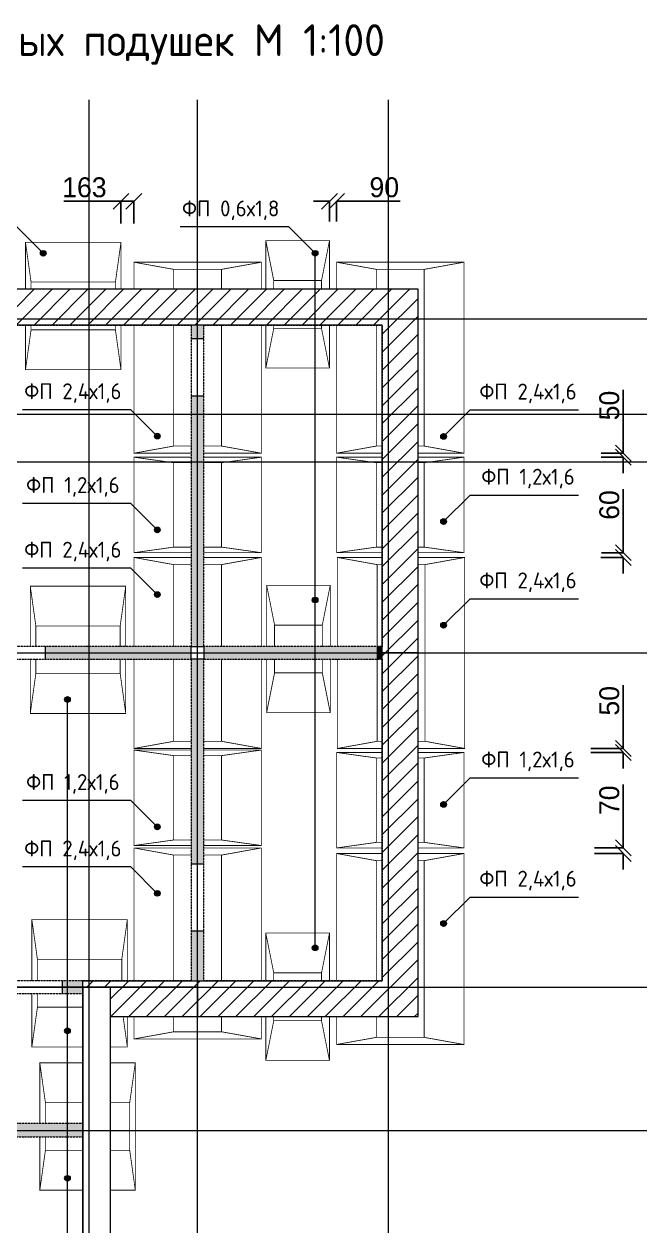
# Model space of a CAD drawing. Header units: millimetres. Extents: x -10163 to 1081624, y -5450 to 230390.
# Drawn here: x 315962 to 323790, y 19870 to 34973 of the extents above; entities that cross this region are included whole.
import ezdxf

# ---------------------------------------------------------------- set-up
doc = ezdxf.new("R2010")
doc.units = ezdxf.units.MM
doc.header["$PDMODE"] = 35
doc.linetypes.add('HIDDEN', pattern=[0.375, 0.25, -0.125])
doc.linetypes.add('Штрих-пунктир', pattern=[24, 20, -1.5, 1, -1.5])
for name, color, linetype in [('Выноски', 130, 'Continuous'), ('Оси 2', 253, 'Continuous'), ('Панели', 210, 'Continuous'), ('Перегородки', 150, 'Continuous'), ('Покрытия', 50, 'Continuous'), ('Стены', 40, 'Continuous'), ('Стены1', 120, 'Continuous'), ('Стыки', 100, 'Continuous'), ('Фундаменты', 40, 'Continuous')]:
    doc.layers.add(name, color=color, linetype=linetype)
doc.styles.add('ГОСТ', font='GOST Common.ttf', dxfattribs={"height": 400})
doc.styles.add('Чертеж250', font='ofont.ru_GOST type B.ttf', dxfattribs={"height": 250})
doc.dimstyles.new('ГОСТ', dxfattribs={"dimtxt": 400, "dimasz": 200, "dimexe": 0.18, "dimexo": 0.0625, "dimgap": 50, "dimtad": 1, "dimdec": 0, "dimzin": 0, "dimdsep": 46, "dimtxsty": 'ГОСТ', "dimblk": 'OBLIQUE', "dimcen": 0.09, "dimadec": 0, "dimazin": 0, "dimtfac": 1, "dimtdec": 0, "dimtofl": 0, "dimtmove": 0, "dimatfit": 3, "dimldrblk": 'NONE', "dimfxl": 1, "dimtolj": 1, "dimtzin": 0, "dimarcsym": 0})

# ---------------------------------------------------------------- blocks, each defined once
blk = doc.blocks.new('_Oblique')
at = {"color": 0, "linetype": 'ByBlock', "lineweight": -2}
blk.add_line((-0.5, -0.5), (0.5, 0.5), dxfattribs=at)
blk = doc.blocks.new('*D947')
at = {"layer": 'Defpoints', "color": 0, "lineweight": -3, "transparency": 16777216}
for p in [(323132, 24620), (323493, 24620), (323132, 24550)]:
    blk.add_point(p, dxfattribs=at)
at = {"layer": 'Выноски', "color": 0, "lineweight": -2, "transparency": 16777216}
for p, q in [((323493, 24620), (323493, 25417)), ((323132, 24620), (323493, 24620)), ((323132, 24550), (323493, 24550)), ((323493, 24550), (323493, 24350))]:
    blk.add_line(p, q, dxfattribs=at)
at = {"layer": 'Выноски', "color": 0, "lineweight": -2, "transparency": 16777216, "xscale": 200, "yscale": 200, "zscale": 200}
for p, rotation in [((323493, 24620), 270), ((323493, 24550), 90)]:
    blk.add_blockref('_Oblique', p, dxfattribs=dict(at, rotation=rotation))
at = {"layer": 'Выноски', "color": 0, "lineweight": 9, "transparency": 16777216, "insert": (323318, 25219), "char_height": 250, "attachment_point": 5, "rotation": 90, "style": 'Чертеж250'}
blk.add_mtext('\\A1;70', dxfattribs=at)
blk = doc.blocks.new('_None')
blk = doc.blocks.new('*D948')
at = {"layer": 'Defpoints', "color": 0, "lineweight": -3, "transparency": 16777216}
for p in [(323083, 25870), (323493, 25870), (323083, 25820)]:
    blk.add_point(p, dxfattribs=at)
at = {"layer": 'Выноски', "color": 0, "lineweight": -2, "transparency": 16777216}
for p, q in [((323493, 25870), (323493, 26667)), ((323083, 25870), (323493, 25870)), ((323083, 25820), (323493, 25820)), ((323493, 25820), (323493, 25620))]:
    blk.add_line(p, q, dxfattribs=at)
at = {"layer": 'Выноски', "color": 0, "lineweight": -2, "transparency": 16777216, "xscale": 200, "yscale": 200, "zscale": 200}
for p, rotation in [((323493, 25870), 270), ((323493, 25820), 90)]:
    blk.add_blockref('_Oblique', p, dxfattribs=dict(at, rotation=rotation))
at = {"layer": 'Выноски', "color": 0, "lineweight": 9, "transparency": 16777216, "insert": (323318, 26469), "char_height": 250, "attachment_point": 5, "rotation": 90, "style": 'Чертеж250'}
blk.add_mtext('\\A1;50', dxfattribs=at)
blk = doc.blocks.new('*D949')
at = {"layer": 'Defpoints', "color": 0, "lineweight": -3, "transparency": 16777216}
for p in [(323211, 28270), (323216, 28330), (323493, 28330)]:
    blk.add_point(p, dxfattribs=at)
at = {"layer": 'Выноски', "color": 0, "lineweight": -2, "transparency": 16777216}
for p, q in [((323493, 28330), (323493, 29127)), ((323211, 28270), (323493, 28270)), ((323217, 28330), (323493, 28330)), ((323493, 28270), (323493, 28070))]:
    blk.add_line(p, q, dxfattribs=at)
at = {"layer": 'Выноски', "color": 0, "lineweight": -2, "transparency": 16777216, "xscale": 200, "yscale": 200, "zscale": 200}
for p, rotation in [((323493, 28330), 270), ((323493, 28270), 90)]:
    blk.add_blockref('_Oblique', p, dxfattribs=dict(at, rotation=rotation))
at = {"layer": 'Выноски', "color": 0, "lineweight": 9, "transparency": 16777216, "insert": (323318, 28929), "char_height": 250, "attachment_point": 5, "rotation": 90, "style": 'Чертеж250'}
blk.add_mtext('\\A1;60', dxfattribs=at)
blk = doc.blocks.new('*D950')
at = {"layer": 'Defpoints', "color": 0, "lineweight": -3, "transparency": 16777216}
for p in [(323214, 29580), (323214, 29530), (323493, 29580)]:
    blk.add_point(p, dxfattribs=at)
at = {"layer": 'Выноски', "color": 0, "lineweight": -2, "transparency": 16777216}
for p, q in [((323493, 29580), (323493, 30377)), ((323214, 29580), (323493, 29580)), ((323214, 29530), (323493, 29530)), ((323493, 29530), (323493, 29330))]:
    blk.add_line(p, q, dxfattribs=at)
at = {"layer": 'Выноски', "color": 0, "lineweight": -2, "transparency": 16777216, "xscale": 200, "yscale": 200, "zscale": 200}
for p, rotation in [((323493, 29580), 270), ((323493, 29530), 90)]:
    blk.add_blockref('_Oblique', p, dxfattribs=dict(at, rotation=rotation))
at = {"layer": 'Выноски', "color": 0, "lineweight": 9, "transparency": 16777216, "insert": (323318, 30179), "char_height": 250, "attachment_point": 5, "rotation": 90, "style": 'Чертеж250'}
blk.add_mtext('\\A1;50', dxfattribs=at)
blk = doc.blocks.new('*D951')
at = {"layer": 'Defpoints', "color": 0, "lineweight": -3, "transparency": 16777216}
for p in [(319890, 32745), (319800, 32492), (319890, 32492)]:
    blk.add_point(p, dxfattribs=at)
at = {"layer": 'Выноски', "color": 0, "lineweight": -2, "transparency": 16777216}
for p, q in [((319800, 32745), (319600, 32745)), ((319800, 32492), (319800, 32745)), ((319890, 32492), (319890, 32745)), ((319890, 32745), (320687, 32745))]:
    blk.add_line(p, q, dxfattribs=at)
at = {"layer": 'Выноски', "color": 0, "lineweight": -2, "transparency": 16777216, "xscale": 200, "yscale": 200, "zscale": 200}
blk.add_blockref('_Oblique', (319800, 32745), dxfattribs=at)
at = {"layer": 'Выноски', "color": 0, "lineweight": -2, "transparency": 16777216, "xscale": 200, "yscale": 200, "zscale": 200, "rotation": 180}
blk.add_blockref('_Oblique', (319890, 32745), dxfattribs=at)
at = {"layer": 'Выноски', "color": 0, "lineweight": 9, "transparency": 16777216, "insert": (320489, 32920), "char_height": 250, "attachment_point": 5, "style": 'Чертеж250'}
blk.add_mtext('\\A1;90', dxfattribs=at)
blk = doc.blocks.new('*D952')
at = {"layer": 'Defpoints', "color": 0, "lineweight": -3, "transparency": 16777216}
for p in [(317180, 32745), (317180, 32466), (317343, 32466)]:
    blk.add_point(p, dxfattribs=at)
at = {"layer": 'Выноски', "color": 0, "lineweight": -2, "transparency": 16777216}
for p, q in [((317180, 32745), (316460, 32745)), ((317180, 32466), (317180, 32745)), ((317343, 32745), (317180, 32745)), ((317343, 32466), (317343, 32745))]:
    blk.add_line(p, q, dxfattribs=at)
at = {"layer": 'Выноски', "color": 0, "lineweight": -2, "transparency": 16777216, "xscale": 200, "yscale": 200, "zscale": 200, "rotation": 180}
blk.add_blockref('_Oblique', (317180, 32745), dxfattribs=at)
at = {"layer": 'Выноски', "color": 0, "lineweight": -2, "transparency": 16777216, "xscale": 200, "yscale": 200, "zscale": 200}
blk.add_blockref('_Oblique', (317343, 32745), dxfattribs=at)
at = {"layer": 'Выноски', "color": 0, "lineweight": 9, "transparency": 16777216, "insert": (316720, 32920), "char_height": 250, "attachment_point": 5, "style": 'Чертеж250'}
blk.add_mtext('\\A1;163', dxfattribs=at)

msp = doc.modelspace()

# ---------------------------------------------------------------- hatches: boundary and pattern name
at = {"layer": 'Выноски', "lineweight": 9}
h = msp.add_hatch(color=256, dxfattribs=at)
h.dxf.hatch_style = 1
h.paths.add_polyline_path([(316167.773, 32091.9, -1), (316239.262, 32091.9, -1)])
h = msp.add_hatch(color=256, dxfattribs=at)
h.dxf.hatch_style = 1
h.paths.add_polyline_path([(319584.123, 32091.9, -1), (319655.613, 32091.9, -1)])
h = msp.add_hatch(color=256, dxfattribs=at)
h.dxf.hatch_style = 1
h.paths.add_polyline_path([(317600.649, 29794.702, 1), (317672.139, 29794.702, 1)])
h = msp.add_hatch(color=256, dxfattribs=at)
h.dxf.hatch_style = 1
h.paths.add_polyline_path([(321269.882, 29790.708, -1), (321198.393, 29790.708, -1)])
h = msp.add_hatch(color=256, dxfattribs=at)
h.dxf.hatch_style = 1
h.paths.add_polyline_path([(321269.882, 28720.912, -1), (321198.393, 28720.912, -1)])
h = msp.add_hatch(color=256, dxfattribs=at)
h.dxf.hatch_style = 1
h.paths.add_polyline_path([(317600.649, 28616.329, 1), (317672.139, 28616.329, 1)])
h = msp.add_hatch(color=256, dxfattribs=at)
h.dxf.hatch_style = 1
h.paths.add_polyline_path([(317600.649, 27803.731, 1), (317672.139, 27803.731, 1)])
h = msp.add_hatch(color=256, dxfattribs=at)
h.dxf.hatch_style = 1
h.paths.add_polyline_path([(319584.123, 27735.438, -1), (319655.613, 27735.438, -1)])
h = msp.add_hatch(color=256, dxfattribs=at)
h.dxf.hatch_style = 1
h.paths.add_polyline_path([(321269.882, 27417.822, -1), (321198.393, 27417.822, -1)])
h = msp.add_hatch(color=256, dxfattribs=at)
h.dxf.hatch_style = 1
h.paths.add_polyline_path([(316471.622, 26485.261, -1), (316543.112, 26485.261, -1)])
h = msp.add_hatch(color=256, dxfattribs=at)
h.dxf.hatch_style = 1
h.paths.add_polyline_path([(321269.882, 25167.276, -1), (321198.393, 25167.276, -1)])
h = msp.add_hatch(color=256, dxfattribs=at)
h.dxf.hatch_style = 1
h.paths.add_polyline_path([(317600.649, 24884.19, 1), (317672.139, 24884.19, 1)])
h = msp.add_hatch(color=256, dxfattribs=at)
h.dxf.hatch_style = 1
h.paths.add_polyline_path([(317600.649, 24049.58, 1), (317672.139, 24049.58, 1)])
h = msp.add_hatch(color=256, dxfattribs=at)
h.dxf.hatch_style = 1
h.paths.add_polyline_path([(321269.882, 23669.777, -1), (321198.393, 23669.777, -1)])
h = msp.add_hatch(color=256, dxfattribs=at)
h.dxf.hatch_style = 1
h.paths.add_polyline_path([(319584.123, 23366.052, -1), (319655.613, 23366.052, -1)])
h = msp.add_hatch(color=256, dxfattribs=at)
h.dxf.hatch_style = 1
h.paths.add_polyline_path([(316471.622, 22322.76, -1), (316543.112, 22322.76, -1)])
h = msp.add_hatch(color=256, dxfattribs=at)
h.dxf.hatch_style = 1
h.paths.add_polyline_path([(316471.622, 20468.768, -1), (316543.112, 20468.768, -1)])
at = {"layer": 'Перегородки', "lineweight": 9}
h = msp.add_hatch(color=256, dxfattribs=at)
h.dxf.hatch_style = 1
h.paths.add_polyline_path([(307687.518, 21151.712), (306968.042, 21151.712), (306968.042, 21070), (307687.518, 21070)])
h.paths.add_polyline_path([(307687.518, 21070), (306968.042, 21070), (306968.042, 20991.806), (307687.518, 20991.806)])
h.paths.add_polyline_path([(309663.24, 21070), (307688.382, 21070), (307688.382, 20990), (309663.24, 20990)])
h.paths.add_polyline_path([(312063.24, 21155.728), (311199.729, 21156.167), (311199.729, 21070), (312063.24, 21070)])
h.paths.add_polyline_path([(312063.24, 21070), (311199.729, 21070), (311199.729, 20996.533), (312063.24, 20996.533)])
h.paths.add_polyline_path([(309663.24, 21150), (307688.382, 21152.588), (307688.382, 21070), (309663.24, 21070)])
h.paths.add_polyline_path([(306968.653, 21153.531), (306743.24, 21153.826), (306743.24, 21070), (306968.653, 21070)])
h.paths.add_polyline_path([(306968.653, 21070), (306743.24, 21070), (306743.24, 20993.531), (306968.653, 20993.531)])
h.paths.add_polyline_path([(315223.24, 30325.049), (315143.24, 30325.073), (315143.24, 29470), (315223.24, 29470)])
h.paths.add_polyline_path([(315143.24, 30325.073), (315063.24, 30325.097), (315063.24, 29470), (315143.24, 29470)])
h.paths.add_polyline_path([(318143.24, 31190), (318063.24, 31190), (318063.24, 31020), (318143.24, 31020)])
h.paths.add_polyline_path([(318223.24, 31190), (318143.24, 31190), (318143.24, 31020), (318223.24, 31020)])
h.paths.add_polyline_path([(318143.24, 30300), (318063.24, 30300), (318063.24, 29470), (318143.24, 29470)])
h.paths.add_polyline_path([(318223.24, 30300), (318143.24, 30300), (318143.24, 29470), (318223.24, 29470)])
h.paths.add_polyline_path([(318143.24, 23580), (318063.24, 23580), (318063.24, 22950), (318143.24, 22950)])
h.paths.add_polyline_path([(318223.24, 23580), (318143.24, 23580), (318143.24, 22950), (318223.24, 22950)])
h.paths.add_polyline_path([(316700, 22870), (316440, 22870), (316440, 22790), (316700, 22790)])
h.paths.add_polyline_path([(316700, 22950), (316440, 22950), (316440, 22870), (316700, 22870)])
h.paths.add_polyline_path([(313226.479, 25190), (315063.24, 25190), (315063.24, 25270), (313226.479, 25270)])
h.paths.add_polyline_path([(315063.24, 25270), (315063.24, 25350), (313226.479, 25350), (313226.479, 25270)])
h.paths.add_polyline_path([(315223.24, 25350), (315223.24, 26990), (315143.24, 26990), (315143.24, 25350)])
h.paths.add_polyline_path([(315223.24, 27070), (315223.24, 26990), (315510, 26990), (315510, 27070)])
h.paths.add_polyline_path([(315223.24, 27150), (315223.24, 27070), (315510, 27070), (315510, 27150)])
h.paths.add_polyline_path([(315143.24, 27150), (315223.24, 27150), (315223.24, 29470), (315143.24, 29470)])
h.paths.add_polyline_path([(315063.24, 27150), (315143.24, 27150), (315143.24, 29470), (315063.24, 29470)])
h.paths.add_polyline_path([(315143.24, 26990), (315063.24, 26990), (315063.24, 25350), (315143.24, 25350)])
h.paths.add_polyline_path([(318223.24, 24420), (318223.24, 26990), (318143.24, 26990), (318143.24, 24420)])
h.paths.add_polyline_path([(318223.24, 27070), (318223.24, 26990), (320400, 26990), (320400, 27070)])
h.paths.add_polyline_path([(318063.24, 27150), (318143.24, 27150), (318143.24, 29470), (318063.24, 29470)])
h.paths.add_polyline_path([(318063.24, 27070), (318063.24, 27150), (316230, 27150), (316230, 27070)])
h.paths.add_polyline_path([(318063.24, 26990), (318063.24, 27070), (316230, 27070), (316230, 26990)])
h.paths.add_polyline_path([(318143.24, 26990), (318063.24, 26990), (318063.24, 24420), (318143.24, 24420)])
h.paths.add_polyline_path([(318223.24, 27150), (318223.24, 27070), (320400, 27070), (320400, 27150)])
h.paths.add_polyline_path([(318143.24, 27150), (318223.24, 27150), (318223.24, 29470), (318143.24, 29470)])
h.paths.add_polyline_path([(309823.24, 22450), (309823.24, 22790), (309743.24, 22790), (309743.24, 22450)])
h.paths.add_polyline_path([(309823.24, 22870), (309823.24, 22790), (311730, 22790), (311730, 22870)])
h.paths.add_polyline_path([(309663.24, 22790), (309663.24, 22870), (306743.24, 22870), (306743.24, 22790)])
h.paths.add_polyline_path([(309743.24, 22790), (309663.24, 22790), (309663.24, 22450), (309743.24, 22450)])
h.paths.add_polyline_path([(315223.24, 22790), (315143.24, 22790), (315143.24, 22480.041), (315223.24, 22480)])
h.paths.add_polyline_path([(315223.24, 22870), (315223.24, 22790), (315570, 22790), (315570, 22870)])
h.paths.add_polyline_path([(315223.24, 22950), (315223.24, 22870), (315570, 22870), (315570, 22950)])
h.paths.add_polyline_path([(315063.24, 22870), (315063.24, 22950), (312520, 22950), (312520, 22870)])
h.paths.add_polyline_path([(312520, 22790), (315063.24, 22790), (315063.24, 22870), (312520, 22870)])
h.paths.add_polyline_path([(315143.24, 22790), (315063.24, 22790), (315063.082, 22480.081), (315143.24, 22480.041)])
h.paths.add_polyline_path([(315223.098, 21070), (315223.098, 20990), (316700, 20990), (316700, 21070)])
h.paths.add_polyline_path([(315143.24, 21156.841), (315223.098, 21156.841), (315223.098, 21070), (316700, 21070), (316700, 21157.368), (315223.24, 21157.368), (315223.24, 21500), (315143.24, 21500.041)])
h.paths.add_polyline_path([(315143.24, 22950), (315223.24, 22950), (315223.24, 25190), (315143.24, 25190)])
h.paths.add_polyline_path([(312222.822, 21155.647), (312222.822, 21070), (315063.24, 21070), (315063.24, 21156.841), (315143.24, 21156.841), (315143.24, 21500.041), (315062.584, 21500.082), (315062.408, 21154.203)])
h.paths.add_polyline_path([(312143.24, 21155.647), (312222.822, 21155.647), (312143.24, 21155.687)])
h.paths.add_polyline_path([(315063.24, 25190), (315063.24, 22950), (315143.24, 22950), (315143.24, 25190)])
h.paths.add_polyline_path([(309823.24, 21070), (309823.24, 20990), (310480, 20990), (310480, 21070)])
h.paths.add_polyline_path([(309743.24, 21150), (309823.24, 21150), (309823.24, 21070), (310480, 21070), (310480, 21156.533), (309823.24, 21156.867), (309823.24, 21470), (309743.24, 21470)])
h.paths.add_polyline_path([(309663.24, 21150), (309743.24, 21150), (309743.24, 21470), (309663.24, 21470)])
h.paths.add_polyline_path([(309823.24, 18750), (309823.24, 18670), (310480, 18670), (310480, 18750)])
h.paths.add_polyline_path([(309743.24, 18750), (309823.24, 18750), (309823.24, 20990), (309743.24, 20990)])
h.paths.add_polyline_path([(309663.24, 20990), (309663.24, 18750), (309743.24, 18750), (309743.24, 20990)])
h.paths.add_polyline_path([(309663.24, 18670), (309663.24, 18750), (306743.24, 18750), (306743.24, 18670)])
h.paths.add_polyline_path([(315223.098, 18750), (315223.098, 18670), (316700, 18670), (316700, 18750)])
h.paths.add_polyline_path([(312063.24, 18750), (312143.24, 18750), (312143.24, 20990), (312063.24, 20990)])
h.paths.add_polyline_path([(312063.24, 18670), (312063.24, 18750), (310480, 18750), (310480, 18670)])
h.paths.add_polyline_path([(312143.24, 18750), (312222.822, 18750), (312222.822, 18670), (315063.24, 18670), (315063.24, 18750), (312223.24, 18750), (312223.24, 20990), (315063.24, 20990), (315063.24, 21070), (312222.822, 21070), (312222.822, 20990), (312143.24, 20990)])
h = msp.add_hatch(color=256, dxfattribs=at)
h.dxf.hatch_style = 1
h.paths.add_polyline_path([(320463.24, 27150), (320400, 27150), (320400, 27070), (320463.24, 27070)])
h.paths.add_polyline_path([(320463.24, 27070), (320400, 27070), (320400, 26990), (320463.24, 26990)])
at = {"layer": 'Стены1', "lineweight": 9}
h = msp.add_hatch(dxfattribs=at)
h.set_pattern_fill('ANSI31', color=256, scale=50)
h.paths.add_polyline_path([(318143.24, 31640), (318093.24, 31640), (315143.24, 31640), (315143.24, 31270), (318143.24, 31270)])
h.paths.add_polyline_path([(320543.24, 31270), (318143.24, 31270), (318143.24, 31190), (318393.24, 31190), (320193.24, 31190), (320463.24, 31190), (320463.24, 29470), (320543.24, 29470)])
h.paths.add_polyline_path([(320543.24, 31640), (320493.24, 31640), (318143.24, 31640), (318143.24, 31270), (320543.24, 31270)])
h.paths.add_polyline_path([(320913.24, 31270), (320543.24, 31270), (320543.24, 29470), (320913.24, 29470)])
h.paths.add_polyline_path([(320913.24, 31640), (320543.24, 31640), (320543.24, 31270), (320913.24, 31270)])
h.paths.add_polyline_path([(320913.24, 29470), (320543.24, 29470), (320543.24, 27070), (320913.24, 27070)])
h.paths.add_polyline_path([(320543.24, 29470), (320463.24, 29470), (320463.24, 27150), (320463.24, 27070), (320543.24, 27070)])
h.paths.add_polyline_path([(320913.24, 27070), (320543.24, 27070), (320543.24, 22500), (320913.24, 22500)])
h.paths.add_polyline_path([(320543.24, 22870), (318143.24, 22870), (318143.24, 22500), (320543.24, 22500)])
h.paths.add_polyline_path([(320543.24, 27070), (320463.24, 27070), (320463.24, 22950), (318143.24, 22950), (318143.24, 22870), (320543.24, 22870)])
h.paths.add_polyline_path([(318143.24, 22870), (317050, 22870), (317050, 22500), (318143.24, 22500)])
h.paths.add_polyline_path([(318143.24, 22950), (316700, 22950), (316700, 22870), (318143.24, 22870)])
h.paths.add_polyline_path([(318143.24, 16870), (316700, 16870), (316700, 16790), (318143.24, 16790)])
h.paths.add_polyline_path([(320543.24, 17240), (318143.24, 17240), (318143.24, 16870), (320543.24, 16870)])
h.paths.add_polyline_path([(320543.24, 16870), (318143.24, 16870), (318143.24, 16790), (320463.24, 16790), (320463.24, 12670), (320543.24, 12670)])
h.paths.add_polyline_path([(320913.24, 17240), (320543.24, 17240), (320543.24, 16870), (320913.24, 16870)])
h.paths.add_polyline_path([(320543.24, 12670), (320463.24, 12670), (320463.24, 8550), (320193.24, 8550), (318393.24, 8550), (318143.24, 8550), (318143.24, 8470), (320543.24, 8470)])
h.paths.add_polyline_path([(320913.24, 12670), (320543.24, 12670), (320543.24, 8470), (320913.24, 8470)])
h.paths.add_polyline_path([(320913.24, 8470), (320543.24, 8470), (320543.24, 8100), (320913.24, 8100)])
h.paths.add_polyline_path([(320543.24, 8470), (318143.24, 8470), (318143.24, 8100), (320493.24, 8100), (320543.24, 8100)])
h.paths.add_polyline_path([(318143.24, 8470), (315143.24, 8470), (315143.24, 8100), (318093.24, 8100), (318143.24, 8100)])
h.paths.add_polyline_path([(295538.24, 17030.658), (296918.24, 17030.658), (296918.24, 18192.021), (295538.24, 18192.021)], flags=9)
h.paths.add_polyline_path([(305008.24, 17030.658), (306388.24, 17030.658), (306388.24, 18192.021), (305008.24, 18192.021)], flags=9)
h.paths.add_polyline_path([(299445, 11227.424), (300825, 11227.424), (300825, 12388.788), (299445, 12388.788)], flags=9)
h.paths.add_polyline_path([(304790, 11227.424), (306260, 11227.424), (306260, 12388.788), (304790, 12388.788)], flags=9)
h.paths.add_polyline_path([(304910, 15057.424), (306380, 15057.424), (306380, 16218.788), (304910, 16218.788)], flags=9)
h.paths.add_polyline_path([(300993.24, 15017.424), (302463.24, 15017.424), (302463.24, 16178.788), (300993.24, 16178.788)], flags=9)
h.paths.add_polyline_path([(296505, 14007.424), (297945, 14007.424), (297945, 15168.788), (296505, 15168.788)], flags=9)
h.paths.add_polyline_path([(301008.24, 17030.658), (302388.24, 17030.658), (302388.24, 18192.021), (301008.24, 18192.021)], flags=9)
h.paths.add_polyline_path([(302178.24, 11206.567), (303618.24, 11206.567), (303618.24, 12367.93), (302178.24, 12367.93)], flags=9)
h.paths.add_polyline_path([(297020, 9804.091), (298490, 9804.091), (298490, 10965.455), (297020, 10965.455)], flags=9)
h.paths.add_polyline_path([(294395, 9804.091), (295835, 9804.091), (295835, 10965.455), (294395, 10965.455)], flags=9)
h.paths.add_polyline_path([(292340, 14007.424), (293810, 14007.424), (293810, 15168.788), (292340, 15168.788)], flags=9)
h.paths.add_polyline_path([(291325, 9804.091), (292765, 9804.091), (292765, 10965.455), (291325, 10965.455)], flags=9)
h.paths.add_polyline_path([(302480, 19504.091), (303950, 19504.091), (303950, 20665.455), (302480, 20665.455)], flags=9)
h.paths.add_polyline_path([(295538.24, 21637.524), (296918.24, 21637.524), (296918.24, 22798.888), (295538.24, 22798.888)], flags=9)
h.paths.add_polyline_path([(305008.24, 21637.524), (306388.24, 21637.524), (306388.24, 22798.888), (305008.24, 22798.888)], flags=9)
h.paths.add_polyline_path([(304910, 23610.758), (306380, 23610.758), (306380, 24772.121), (304910, 24772.121)], flags=9)
h.paths.add_polyline_path([(300993.24, 23650.758), (302463.24, 23650.758), (302463.24, 24812.121), (300993.24, 24812.121)], flags=9)
h.paths.add_polyline_path([(296505, 24660.758), (297945, 24660.758), (297945, 25822.121), (296505, 25822.121)], flags=9)
h.paths.add_polyline_path([(297719.12, 19578.409), (298544.12, 19578.409), (298544.12, 20129.545), (297719.12, 20129.545)], flags=9)
h.paths.add_polyline_path([(293845.74, 19615.076), (294670.74, 19615.076), (294670.74, 20166.212), (293845.74, 20166.212)], flags=9)
h.paths.add_polyline_path([(301008.24, 21637.524), (302388.24, 21637.524), (302388.24, 22798.888), (301008.24, 22798.888)], flags=9)
h.paths.add_polyline_path([(292340, 24660.758), (293810, 24660.758), (293810, 25822.121), (292340, 25822.121)], flags=9)
h.paths.add_polyline_path([(306958.333, 19577.727), (309646.818, 19577.727), (309646.818, 20351.97), (306958.333, 20351.97)], flags=9)
h.paths.add_polyline_path([(315143.24, 31190), (318143.24, 31190), (318143.24, 31270), (315143.24, 31270)])
h.paths.add_polyline_path([(314813.24, 31270), (314813.24, 31190), (315143.24, 31190), (315143.24, 31270)])
h.paths.add_polyline_path([(314813.24, 31640), (314813.24, 31270), (315143.24, 31270), (315143.24, 31640)])
h.paths.add_polyline_path([(317050, 17240), (317050, 16870), (318143.24, 16870), (318143.24, 17240)])
h.paths.add_polyline_path([(315143.24, 8550), (314773.24, 8550), (314773.24, 8470), (315143.24, 8470)])
h.paths.add_polyline_path([(318143.24, 8550), (315143.24, 8550), (315143.24, 8470), (318143.24, 8470)])
h.paths.add_polyline_path([(320913.24, 16870), (320543.24, 16870), (320543.24, 12670), (320913.24, 12670)])
h.paths.add_polyline_path([(314813.24, 8470), (314813.24, 8100), (315143.24, 8100), (315143.24, 8470)])

# ---------------------------------------------------------------- linework, layer by layer
at = {"layer": 'Выноски', "lineweight": 9}
for p, q in [((316203.518, 32091.9), (315871.322, 32424.095)), ((319287.672, 32424.095), (317924.503, 32424.095)), ((319619.868, 32091.9), (319287.672, 32424.095)), ((319619.868, 23366.052), (319619.868, 32091.9)), ((317304.199, 30126.897), (315941.029, 30126.897)), ((317636.394, 29794.702), (317304.199, 30126.897)), ((321234.137, 29790.708), (321566.333, 30122.904)), ((321566.333, 30122.904), (322929.502, 30122.904)), ((321234.137, 28720.912), (321566.333, 29053.107)), ((321566.333, 29053.107), (322929.502, 29053.107)), ((317304.199, 28948.524), (315941.029, 28948.524)), ((317636.394, 28616.329), (317304.199, 28948.524)), ((317304.199, 28135.927), (315941.029, 28135.927)), ((317636.394, 27803.731), (317304.199, 28135.927)), ((321234.137, 27417.822), (321566.333, 27750.018)), ((321566.333, 27750.018), (322929.502, 27750.018)), ((316507.367, 22322.76), (316507.367, 26485.261)), ((321234.137, 25167.276), (321566.333, 25499.471)), ((321566.333, 25499.471), (322929.502, 25499.471)), ((317304.199, 25216.385), (315941.029, 25216.385)), ((317636.394, 24884.19), (317304.199, 25216.385)), ((317304.199, 24381.775), (315941.029, 24381.775)), ((317636.394, 24049.58), (317304.199, 24381.775)), ((321234.137, 23669.777), (321566.333, 24001.972)), ((321566.333, 24001.972), (322929.502, 24001.972)), ((316507.367, 20468.768), (316507.367, 22322.76)), ((316507.367, 18058.842), (316507.367, 20468.768))]:
    msp.add_line(p, q, dxfattribs=at)
for centre in [(316203.518, 32091.9), (319619.868, 32091.9), (317636.394, 29794.702), (321234.137, 29790.708), (321234.137, 28720.912), (317636.394, 28616.329), (317636.394, 27803.731), (319619.868, 27735.438), (321234.137, 27417.822), (316507.367, 26485.261), (321234.137, 25167.276), (317636.394, 24884.19), (317636.394, 24049.58), (321234.137, 23669.777), (319619.868, 23366.052), (316507.367, 22322.76), (316507.367, 20468.768)]:
    msp.add_circle(centre, 35.745, dxfattribs=at)
at = {"layer": 'Оси 2', "linetype": 'Штрих-пунктир', "lineweight": 9}
for p, q in [((316780, 5368.318), (316780, 34020)), ((318143.24, 5368.318), (318143.24, 34020)), ((320543.24, 5368.318), (320543.24, 34020)), ((316780, 5368.318), (316780, 33970)), ((318143.24, 5368.318), (318143.24, 33970)), ((320543.24, 5368.318), (320543.24, 33970)), ((287370, 31270), (323790, 31270)), ((287370, 31270), (323790, 31270)), ((287654.391, 30070), (323790, 30070)), ((287370, 29470), (323790, 29470)), ((287370, 29470), (323790, 29470)), ((287370, 27070), (323790, 27070)), ((287370, 27070), (323790, 27070)), ((287370, 22870), (323790, 22870)), ((287370, 22870), (323790, 22870)), ((287370, 21070), (323790, 21070)), ((287370, 21070), (323790, 21070))]:
    msp.add_line(p, q, dxfattribs=at)
at = {"layer": 'Панели', "linetype": 'Continuous', "lineweight": 9}
for points in [[(318143.24, 22950), (318143.24, 22870), (320543.24, 22870), (320543.24, 27070), (320463.24, 27070)], [(318143.24, 22950), (318143.24, 22870), (315143.24, 22870)], [(316700, 21157.368), (316700, 22790)]]:
    msp.add_lwpolyline(points, dxfattribs=at)
at = {"layer": 'Перегородки', "lineweight": 9}
for p, q in [((318063.24, 31020), (318223.24, 31020)), ((318063.24, 30300), (318223.24, 30300)), ((316230, 26990), (316230, 27150)), ((318063.24, 24420), (318223.24, 24420)), ((318063.24, 23580), (318223.24, 23580)), ((316440, 22950), (316440, 22790))]:
    msp.add_line(p, q, dxfattribs=at)
at = {"layer": 'Перегородки', "linetype": 'HIDDEN', "lineweight": 9, "ltscale": 10}
for points in [[(315223.24, 27150), (315223.24, 31190), (318063.24, 31190), (318063.24, 27150), (315223.24, 27150)], [(318223.24, 27150), (318223.24, 31190), (318393.24, 31190), (318393.24, 31190), (320193.24, 31190), (320193.24, 31190), (320463.24, 31190), (320463.24, 27150), (318223.24, 27150)], [(316700, 21157.368), (315223.24, 21157.368), (315223.24, 22790), (316700, 22790)], [(316700, 18750), (312223.24, 18750), (312223.24, 20990), (316700, 20990)]]:
    msp.add_lwpolyline(points, dxfattribs=at)
for points in [[(318063.24, 26990), (318063.24, 22950), (315223.24, 22950), (315223.24, 26990)], [(318223.24, 22950), (318223.24, 26990), (320463.24, 26990), (320463.24, 22950)]]:
    msp.add_lwpolyline(points, close=True, dxfattribs=at)
at = {"layer": 'Стены', "lineweight": -3}
for p, q in [((320463.24, 27070), (320913.24, 27070)), ((318143.24, 22950), (318143.24, 22500))]:
    msp.add_line(p, q, dxfattribs=at)
at = {"layer": 'Стены1', "lineweight": 9}
for points in [[(320913.24, 8100), (320913.24, 17240), (317050, 17240), (317050, 22500), (320913.24, 22500), (320913.24, 31640), (320493.24, 31640), (320493.24, 31640), (318093.24, 31640), (318093.24, 31640), (314813.24, 31640), (314813.24, 31190)], [(318443.24, 8550), (320193.24, 8550), (320463.24, 8550), (320463.24, 16782.539), (316700, 16782.539), (316700, 22950), (320463.24, 22950), (320463.24, 30854.844), (320463.24, 30854.844), (320463.24, 31190), (318393.24, 31190), (318393.24, 31190), (315223.24, 31190), (315223.24, 29989.892), (298863.24, 29994.844)]]:
    msp.add_lwpolyline(points, dxfattribs=at)
at = {"layer": 'Стыки', "lineweight": 9}
msp.add_lwpolyline([(318063.24, 27150), (318223.24, 27150), (318223.24, 26990), (318063.24, 26990)], close=True, dxfattribs=at)
at = {"layer": 'Фундаменты', "lineweight": 9, "const_width": 10}
for points in [[(317180, 31640), (317180, 32230), (315980, 32230), (315980, 31640)], [(315980, 32230), (316050, 31730), (316050, 31640)], [(317180, 32230), (317110, 31730), (317110, 31640)], [(319000, 32250), (319100, 31750), (319100, 31640)], [(319800, 31640), (319800, 32250), (319000, 32250), (319000, 31640)], [(319800, 32250), (319700, 31750), (319700, 31640)], [(317343.24, 31980), (317843.24, 31890), (318443.24, 31890), (318943.24, 31980)], [(318943.24, 31640), (318943.24, 31980), (317343.24, 31980), (317343.24, 31640)], [(317843.24, 31890), (317843.24, 31640)], [(318443.24, 31890), (318443.24, 31640)], [(319890, 31980), (320390, 31890), (320990, 31890), (321490, 31980)], [(320913.24, 29580), (321490, 29580), (321490, 31980), (319890, 31980), (319890, 31640)], [(320390, 31890), (320390, 31640)], [(320990, 31890), (320990, 29670)], [(317110, 31730), (316050, 31730)], [(319100, 31640), (319100, 31750), (319700, 31750), (319700, 31640)], [(316050, 31190), (316050, 31130), (315980, 30630)], [(315980, 31190), (315980, 30630), (317180, 30630), (317180, 31190)], [(317110, 31130), (316050, 31130)], [(317110, 31190), (317110, 31130), (317180, 30630)], [(317343.24, 31190), (317343.24, 29580), (318063.24, 29580)], [(317843.24, 31190), (317843.24, 29670)], [(318223.24, 29580), (318943.24, 29580), (318943.24, 31190)], [(318443.24, 31190), (318443.24, 29670)], [(319000, 31190), (319000, 30650), (319800, 30650), (319800, 31190)], [(319100, 31190), (319100, 31150), (319000, 30650)], [(319700, 31190), (319700, 31150), (319100, 31150), (319100, 31190)], [(319700, 31190), (319700, 31150), (319800, 30650)], [(319890, 31190), (319890, 29580), (320463.24, 29580)], [(320390, 31190), (320390, 29670)], [(317343.24, 29580), (317843.24, 29670), (318063.24, 29670)], [(318223.24, 29670), (318443.24, 29670), (318943.24, 29580)], [(319890, 29580), (320390, 29670), (320463.24, 29670)], [(320913.24, 29670), (320990, 29670), (321490, 29580)], [(318063.24, 29530), (317343.24, 29530), (317343.24, 28330), (318063.24, 28330)], [(317343.24, 29530), (317843.24, 29460), (318063.24, 29460)], [(317843.24, 29460), (317843.24, 28400)], [(318223.24, 29460), (318443.24, 29460), (318943.24, 29530)], [(318223.24, 28330), (318943.24, 28330), (318943.24, 29530), (318223.24, 29530)], [(318443.24, 29460), (318443.24, 28400)], [(319890, 29530), (320390, 29460), (320463.24, 29460)], [(320463.24, 29530), (319890, 29530), (319890, 28330), (320463.24, 28330)], [(320390, 29460), (320390, 28400)], [(320913.24, 28330), (321490, 28330), (321490, 29530), (320913.24, 29530)], [(320913.24, 29460), (320990, 29460), (321490, 29530)], [(320990, 29460), (320990, 28400)], [(317343.24, 28330), (317843.24, 28400), (318063.24, 28400)], [(318223.24, 28400), (318443.24, 28400), (318943.24, 28330)], [(319890, 28330), (320390, 28400), (320463.24, 28400)], [(320913.24, 28400), (320990, 28400), (321490, 28330)], [(318063.24, 28270), (317343.24, 28270), (317343.24, 27150)], [(317343.24, 28270), (317843.24, 28180), (318063.24, 28180)], [(318223.24, 28180), (318443.24, 28180), (318943.24, 28270)], [(318943.24, 27150), (318943.24, 28270), (318223.24, 28270)], [(319900, 28270), (320400, 28180), (320463.24, 28180)], [(320463.24, 28270), (319900, 28270), (319900, 27150)], [(320913.24, 25870), (321500, 25870), (321500, 28270), (320913.24, 28270)], [(320913.24, 28180), (321000, 28180), (321500, 28270)], [(317843.24, 28180), (317843.24, 27150)], [(318443.24, 28180), (318443.24, 27150)], [(320400, 28180), (320400, 25960)], [(321000, 28180), (321000, 25960)], [(317240, 27150), (317240, 27910), (316040, 27910), (316040, 27150)], [(316040, 27910), (316110, 27410), (316110, 27150)], [(317240, 27910), (317170, 27410), (317170, 27150)], [(319810, 27150), (319810, 27920), (319010, 27920), (319010, 27150)], [(319010, 27920), (319110, 27420), (319110, 27150)], [(319810, 27920), (319710, 27420), (319710, 27150)], [(317170, 27410), (316110, 27410)], [(319110, 27150), (319110, 27420), (319710, 27420), (319710, 27150)], [(316110, 26990), (316110, 26810), (316040, 26310)], [(316040, 26990), (316040, 26310), (317240, 26310), (317240, 26990)], [(317170, 26990), (317170, 26810), (317240, 26310)], [(317343.24, 26990), (317343.24, 25870), (318063.24, 25870)], [(317843.24, 26990), (317843.24, 25960)], [(318223.24, 25870), (318943.24, 25870), (318943.24, 26990)], [(318443.24, 26990), (318443.24, 25960)], [(319110, 26990), (319110, 26820), (319010, 26320)], [(319010, 26990), (319010, 26320), (319810, 26320), (319810, 26990)], [(319710, 26990), (319710, 26820), (319110, 26820), (319110, 26990)], [(319710, 26990), (319710, 26820), (319810, 26320)], [(319900, 26990), (319900, 25870), (320463.24, 25870)], [(317170, 26810), (316110, 26810)], [(317343.24, 25870), (317843.24, 25960), (318063.24, 25960)], [(318063.24, 25850), (317343.24, 25850), (317343.24, 24650), (318063.24, 24650)], [(317343.24, 25850), (317843.24, 25780), (318063.24, 25780)], [(318223.24, 25960), (318443.24, 25960), (318943.24, 25870)], [(318223.24, 25780), (318443.24, 25780), (318943.24, 25850)], [(318223.24, 24650), (318943.24, 24650), (318943.24, 25850), (318223.24, 25850)], [(319900, 25870), (320400, 25960), (320463.24, 25960)], [(320913.24, 25960), (321000, 25960), (321500, 25870)], [(317843.24, 25780), (317843.24, 24720)], [(318443.24, 25780), (318443.24, 24720)], [(319890, 25820), (320390, 25750), (320463.24, 25750)], [(320463.24, 25820), (319890, 25820), (319890, 24620), (320463.24, 24620)], [(320390, 25750), (320390, 24690)], [(320913.24, 24620), (321490, 24620), (321490, 25820), (320913.24, 25820)], [(320913.24, 25750), (320990, 25750), (321490, 25820)], [(320990, 25750), (320990, 24690)], [(317343.24, 24650), (317843.24, 24720), (318063.24, 24720)], [(317343.24, 24620), (317843.24, 24530), (318063.24, 24530)], [(318063.24, 24620), (317343.24, 24620), (317343.24, 22950)], [(318223.24, 24720), (318443.24, 24720), (318943.24, 24650)], [(318943.24, 22950), (318943.24, 24620), (318223.24, 24620)], [(318223.24, 24530), (318443.24, 24530), (318943.24, 24620)], [(319890, 24620), (320390, 24690), (320463.24, 24690)], [(320913.24, 24690), (320990, 24690), (321490, 24620)], [(317843.24, 24530), (317843.24, 22950)], [(318443.24, 24530), (318443.24, 22950)], [(320463.24, 24550), (319890, 24550), (319890, 22950)], [(319890, 24550), (320390, 24460), (320463.24, 24460)], [(319890, 22500), (319890, 22150), (321490, 22150), (321490, 24550), (320913.24, 24550)], [(320913.24, 24460), (320990, 24460), (321490, 24550)], [(320390, 24460), (320390, 22950)], [(320990, 24460), (320990, 22240)], [(317260, 22950), (317260, 23720), (316060, 23720), (316060, 22950)], [(316060, 23720), (316130, 23220), (316130, 22950)], [(317260, 23720), (317190, 23220), (317190, 22950)], [(319800, 22950), (319800, 23550), (319000, 23550), (319000, 22950)], [(319000, 23550), (319100, 23050), (319100, 22950)], [(319800, 23550), (319700, 23050), (319700, 22950)], [(317190, 23220), (316130, 23220)], [(319100, 22950), (319100, 23050), (319700, 23050), (319700, 22950)], [(316130, 22790), (316130, 22620), (316060, 22120)], [(316060, 22790), (316060, 22120), (316700, 22120)], [(316700, 22620), (316130, 22620)], [(317050, 22120), (317260, 22120), (317260, 22500)], [(317206.8, 22500), (317260, 22120)], [(317343.24, 22500), (317343.24, 22220), (318943.24, 22220), (318943.24, 22500)], [(317843.24, 22500), (317843.24, 22310)], [(318443.24, 22500), (318443.24, 22310)], [(319100, 22500), (319100, 22450), (319000, 21950)], [(319000, 22500), (319000, 21950), (319800, 21950), (319800, 22500)], [(319700, 22500), (319700, 22450), (319100, 22450), (319100, 22500)], [(319700, 22500), (319700, 22450), (319800, 21950)], [(320390, 22500), (320390, 22240)], [(317343.24, 22220), (317843.24, 22310), (318443.24, 22310), (318943.24, 22220)], [(319890, 22150), (320390, 22240), (320990, 22240), (321490, 22150)], [(316700, 21920), (316160, 21920), (316160, 21157.368)], [(316160, 21920), (316230, 21420), (316230, 21157.368)], [(317050, 20320), (317360, 20320), (317360, 21920), (317050, 21920)], [(317360, 21920), (317290, 21420), (317290, 20820), (317360, 20320)], [(316700, 21420), (316230, 21420)], [(317290, 21420), (317050, 21420)], [(316230, 20990), (316230, 20820), (316160, 20320)], [(316160, 20990), (316160, 20320), (316700, 20320)], [(316700, 20820), (316230, 20820)], [(317290, 20820), (317050, 20820)]]:
    msp.add_lwpolyline(points, dxfattribs=at)
at = {"layer": 'Фундаменты', "lineweight": 9}
msp.add_lwpolyline([(316700, 16870), (317050, 16870), (317050, 22870), (316700, 22870)], close=True, dxfattribs=at)

# ---------------------------------------------------------------- texts
at = {"layer": 'Выноски', "lineweight": 9, "char_height": 200, "style": 'ГОСТ'}
for s, insert, attachment_point in [('\\pxqc;ФП 0,6х1,8', (317449.013, 32755.672), 1), ('\\pxqc;ФП 2,4х1,6', (315465.539, 30458.474), 1), ('\\pxqc;ФП 2,4х1,6', (323404.993, 30454.48), 3), ('\\pxqc;ФП 1,2х1,6', (323404.993, 29384.684), 3), ('\\pxqc;ФП 1,2х1,6', (315465.539, 29280.101), 1), ('\\pxqc;ФП 2,4х1,6', (315465.539, 28467.503), 1), ('\\pxqc;ФП 2,4х1,6', (323404.993, 28081.594), 3), ('\\pxqc;ФП 1,2х1,6', (323404.993, 25831.047), 3), ('\\pxqc;ФП 1,2х1,6', (315465.539, 25547.961), 1), ('\\pxqc;ФП 2,4х1,6', (315465.539, 24713.352), 1), ('\\pxqc;ФП 2,4х1,6', (323404.993, 24333.548), 3)]:
    msp.add_mtext_dynamic_manual_height_columns(s, width=2219.66414, gutter_width=2000, heights=[0], dxfattribs=dict(at, insert=insert, attachment_point=attachment_point))
at = {"layer": 'Покрытия', "lineweight": 9, "insert": (308890, 34970), "char_height": 400, "attachment_point": 1, "style": 'ГОСТ'}
msp.add_mtext_dynamic_manual_height_columns('План раскладки фундаментных подушек М 1:100', width=11750, gutter_width=2000, heights=[0], dxfattribs=at)

# ---------------------------------------------------------------- dimensions: what is measured, and where the dimension line sits
at = {"layer": 'Выноски', "lineweight": 9}
for base, p1, p2, picture, middle in [((317180, 32744.826), (317343.24, 32465.987), (317180, 32465.987), '*D952', (316720.036, 32920.007)), ((319890, 32744.826), (319800, 32492.048), (319890, 32492.048), '*D951', (320488.551, 32919.826))]:
    dim = msp.add_linear_dim(base=base, p1=p1, p2=p2, dimstyle='ГОСТ', override={"dimtxt": 200, "dimtxsty": 'Чертеж250'}, dxfattribs=at)
    dim.commit()
    dim.dimension.update_dxf_attribs({"geometry": picture, "text_midpoint": middle})
for base, p1, p2, picture, middle in [((323492.677, 29580), (323214.043, 29530), (323214.043, 29580), '*D950', (323317.677, 30178.551)), ((323492.677, 28330), (323211.279, 28270), (323216.475, 28330), '*D949', (323317.677, 28928.551)), ((323492.677, 25870), (323083.085, 25820), (323083.085, 25870), '*D948', (323317.677, 26468.551)), ((323492.677, 24620), (323132.397, 24550), (323132.397, 24620), '*D947', (323317.677, 25218.551))]:
    dim = msp.add_linear_dim(base=base, p1=p1, p2=p2, angle=90, dimstyle='ГОСТ', override={"dimtxt": 200, "dimtxsty": 'Чертеж250'}, dxfattribs=at)
    dim.commit()
    dim.dimension.update_dxf_attribs({"geometry": picture, "text_midpoint": middle})

doc.saveas('drawing.dxf')
